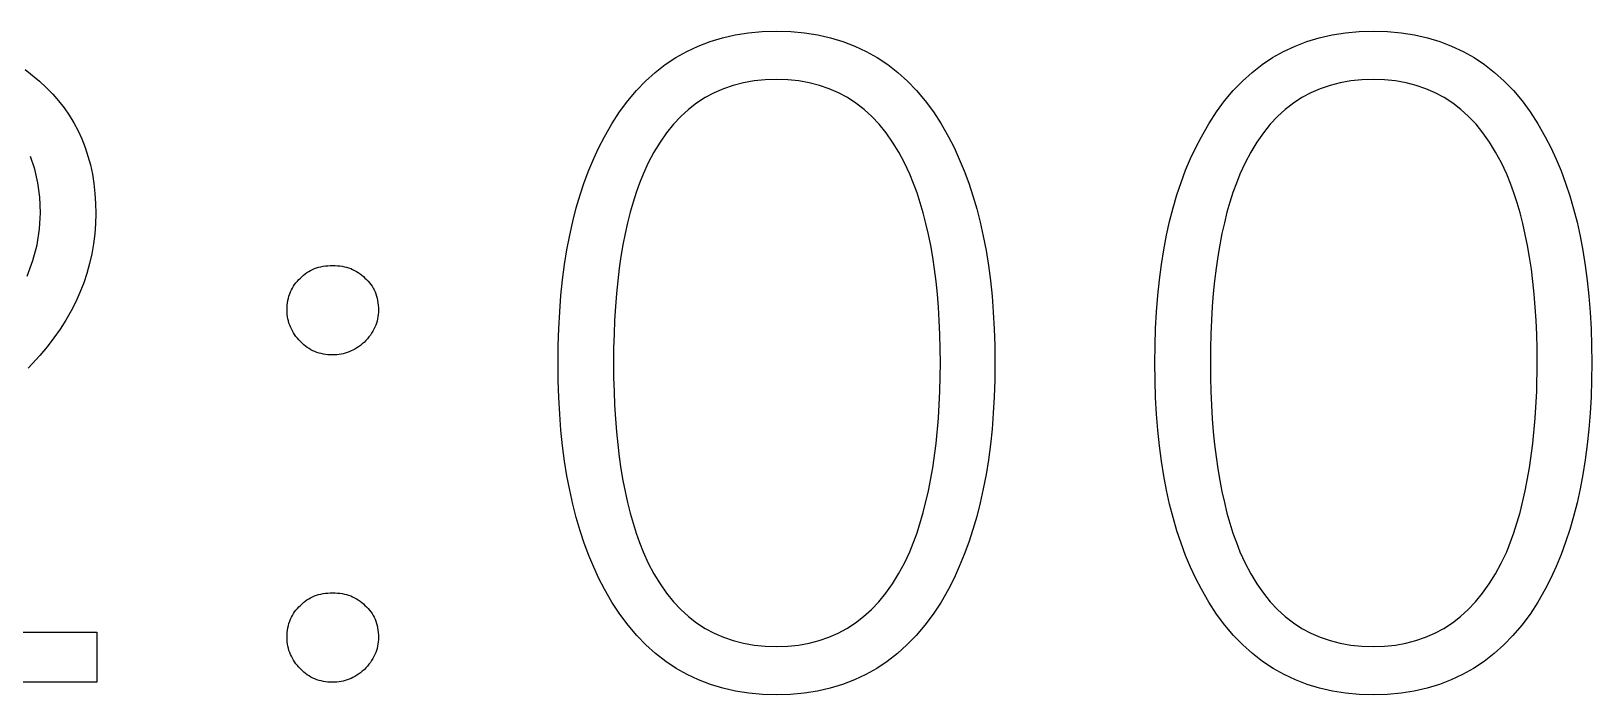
# Model space of a CAD drawing. Extents: x -100 to 100, y -100 to 100.
# Drawn here: x -42.26 to -34.26, y -62.15 to -58.75 of the extents above; entities that cross this region are included whole.
import ezdxf

# ---------------------------------------------------------------- set-up
doc = ezdxf.new("R2010")
doc.units = 0
doc.header["$MEASUREMENT"] = 0
doc.layers.get('0').update_dxf_attribs({"linetype": 'CONTINUOUS'})

msp = doc.modelspace()

# ---------------------------------------------------------------- linework, layer by layer
for points in [[(-38.440618, -58.749063), (-38.367849, -58.751172), (-38.367849, -58.751172), (-38.297444, -58.757515), (-38.297444, -58.757515), (-38.229407, -58.768086), (-38.229407, -58.768086), (-38.163728, -58.782881), (-38.163728, -58.782881), (-38.100417, -58.801909), (-38.100417, -58.801909), (-38.039475, -58.825161), (-38.039475, -58.825161), (-37.980891, -58.852642), (-37.980891, -58.852642), (-37.924678, -58.884351), (-37.924678, -58.884351), (-37.870825, -58.920288), (-37.870825, -58.920288), (-37.819341, -58.960454), (-37.819341, -58.960454), (-37.77022, -59.004844), (-37.77022, -59.004844), (-37.723459, -59.053462), (-37.723459, -59.053462), (-37.67907, -59.106313), (-37.67907, -59.106313), (-37.637041, -59.163389), (-37.637041, -59.163389), (-37.597378, -59.224688), (-37.597378, -59.224688), (-37.560078, -59.29022), (-37.560078, -59.29022), (-37.531201, -59.346343), (-37.531201, -59.346343), (-37.504189, -59.404658), (-37.504189, -59.404658), (-37.479036, -59.465156), (-37.479036, -59.465156), (-37.45575, -59.527837), (-37.45575, -59.527837), (-37.434324, -59.592705), (-37.434324, -59.592705), (-37.414758, -59.659761), (-37.414758, -59.659761), (-37.397061, -59.729004), (-37.397061, -59.729004), (-37.381223, -59.80043), (-37.381223, -59.80043), (-37.367253, -59.874038), (-37.367253, -59.874038), (-37.355144, -59.949834), (-37.355144, -59.949834), (-37.344895, -60.027817), (-37.344895, -60.027817), (-37.336514, -60.107983), (-37.336514, -60.107983), (-37.32999, -60.190337), (-37.32999, -60.190337), (-37.325334, -60.274878), (-37.325334, -60.274878), (-37.322539, -60.361602), (-37.322539, -60.361602), (-37.321609, -60.450508), (-37.321609, -60.450508), (-37.322539, -60.538345), (-37.322539, -60.538345), (-37.325334, -60.624136), (-37.325334, -60.624136), (-37.32999, -60.707891), (-37.32999, -60.707891), (-37.336514, -60.789595), (-37.336514, -60.789595), (-37.344895, -60.869263), (-37.344895, -60.869263), (-37.355144, -60.946885), (-37.355144, -60.946885), (-37.367253, -61.022466), (-37.367253, -61.022466), (-37.381223, -61.096006), (-37.381223, -61.096006), (-37.397061, -61.1675), (-37.397061, -61.1675), (-37.414758, -61.236953), (-37.414758, -61.236953), (-37.434324, -61.30437), (-37.434324, -61.30437), (-37.45575, -61.369736), (-37.45575, -61.369736), (-37.479036, -61.433062), (-37.479036, -61.433062), (-37.504189, -61.494346), (-37.504189, -61.494346), (-37.531201, -61.553589), (-37.531201, -61.553589), (-37.560078, -61.610786), (-37.560078, -61.610786), (-37.597913, -61.676323), (-37.597913, -61.676323), (-37.638047, -61.737627), (-37.638047, -61.737627), (-37.680466, -61.794702), (-37.680466, -61.794702), (-37.725181, -61.847554), (-37.725181, -61.847554), (-37.77219, -61.896172), (-37.77219, -61.896172), (-37.821489, -61.940566), (-37.821489, -61.940566), (-37.873086, -61.980732), (-37.873086, -61.980732), (-37.926973, -62.016665), (-37.926973, -62.016665), (-37.983152, -62.048374), (-37.983152, -62.048374), (-38.041626, -62.075859), (-38.041626, -62.075859), (-38.102393, -62.099111), (-38.102393, -62.099111), (-38.165449, -62.118135), (-38.165449, -62.118135), (-38.230803, -62.132935), (-38.230803, -62.132935), (-38.298447, -62.143506), (-38.298447, -62.143506), (-38.368386, -62.149844), (-38.368386, -62.149844), (-38.440618, -62.151963), (-38.440618, -62.151963), (-38.512849, -62.149844), (-38.512849, -62.149844), (-38.582788, -62.143506), (-38.582788, -62.143506), (-38.650435, -62.132935), (-38.650435, -62.132935), (-38.715786, -62.118135), (-38.715786, -62.118135), (-38.778845, -62.099111), (-38.778845, -62.099111), (-38.839612, -62.075859), (-38.839612, -62.075859), (-38.898083, -62.048374), (-38.898083, -62.048374), (-38.954263, -62.016665), (-38.954263, -62.016665), (-39.008152, -61.980732), (-39.008152, -61.980732), (-39.059744, -61.940566), (-39.059744, -61.940566), (-39.109043, -61.896172), (-39.109043, -61.896172), (-39.15605, -61.847554), (-39.15605, -61.847554), (-39.200764, -61.794702), (-39.200764, -61.794702), (-39.243188, -61.737627), (-39.243188, -61.737627), (-39.283313, -61.676323), (-39.283313, -61.676323), (-39.321147, -61.610786), (-39.321147, -61.610786), (-39.350029, -61.555205), (-39.350029, -61.555205), (-39.377046, -61.497358), (-39.377046, -61.497358), (-39.402195, -61.437251), (-39.402195, -61.437251), (-39.425486, -61.374897), (-39.425486, -61.374897), (-39.446912, -61.310278), (-39.446912, -61.310278), (-39.466475, -61.243403), (-39.466475, -61.243403), (-39.484172, -61.174268), (-39.484172, -61.174268), (-39.50001, -61.102881), (-39.50001, -61.102881), (-39.513982, -61.029238), (-39.513982, -61.029238), (-39.526094, -60.953335), (-39.526094, -60.953335), (-39.536343, -60.875176), (-39.536343, -60.875176), (-39.544724, -60.794756), (-39.544724, -60.794756), (-39.551243, -60.71208), (-39.551243, -60.71208), (-39.555903, -60.627148), (-39.555903, -60.627148), (-39.558696, -60.539956), (-39.558696, -60.539956), (-39.559629, -60.450508), (-39.559629, -60.450508), (-39.558696, -60.360522), (-39.558696, -60.360522), (-39.555903, -60.272871), (-39.555903, -60.272871), (-39.551243, -60.187539), (-39.551243, -60.187539), (-39.544724, -60.104546), (-39.544724, -60.104546), (-39.536343, -60.023872), (-39.536343, -60.023872), (-39.526094, -59.945537), (-39.526094, -59.945537), (-39.513982, -59.869526), (-39.513982, -59.869526), (-39.50001, -59.79584), (-39.50001, -59.79584), (-39.484172, -59.724487), (-39.484172, -59.724487), (-39.466475, -59.655464), (-39.466475, -59.655464), (-39.446912, -59.58877), (-39.446912, -59.58877), (-39.425486, -59.524399), (-39.425486, -59.524399), (-39.402195, -59.462363), (-39.402195, -59.462363), (-39.377046, -59.402651), (-39.377046, -59.402651), (-39.350029, -59.345273), (-39.350029, -59.345273), (-39.321147, -59.29022), (-39.321147, -59.29022), (-39.28385, -59.224688), (-39.28385, -59.224688), (-39.244187, -59.163389), (-39.244187, -59.163389), (-39.202158, -59.106313), (-39.202158, -59.106313), (-39.157766, -59.053462), (-39.157766, -59.053462), (-39.111011, -59.004844), (-39.111011, -59.004844), (-39.06189, -58.960454), (-39.06189, -58.960454), (-39.010403, -58.920288), (-39.010403, -58.920288), (-38.956553, -58.884351), (-38.956553, -58.884351), (-38.900334, -58.852642), (-38.900334, -58.852642), (-38.841755, -58.825161), (-38.841755, -58.825161), (-38.780813, -58.801909), (-38.780813, -58.801909), (-38.7175, -58.782881), (-38.7175, -58.782881), (-38.651829, -58.768086), (-38.651829, -58.768086), (-38.583789, -58.757515), (-38.583789, -58.757515), (-38.513384, -58.751172), (-38.513384, -58.751172), (-38.440618, -58.749063)], [(-35.383518, -58.749063), (-35.31075, -58.751172), (-35.31075, -58.751172), (-35.240344, -58.757515), (-35.240344, -58.757515), (-35.172307, -58.768086), (-35.172307, -58.768086), (-35.106628, -58.782881), (-35.106628, -58.782881), (-35.043318, -58.801909), (-35.043318, -58.801909), (-34.982373, -58.825161), (-34.982373, -58.825161), (-34.923792, -58.852642), (-34.923792, -58.852642), (-34.867578, -58.884351), (-34.867578, -58.884351), (-34.813726, -58.920288), (-34.813726, -58.920288), (-34.762241, -58.960454), (-34.762241, -58.960454), (-34.71312, -59.004844), (-34.71312, -59.004844), (-34.66636, -59.053462), (-34.66636, -59.053462), (-34.621968, -59.106313), (-34.621968, -59.106313), (-34.579939, -59.163389), (-34.579939, -59.163389), (-34.540276, -59.224688), (-34.540276, -59.224688), (-34.502979, -59.29022), (-34.502979, -59.29022), (-34.474102, -59.346343), (-34.474102, -59.346343), (-34.447085, -59.404658), (-34.447085, -59.404658), (-34.421936, -59.465156), (-34.421936, -59.465156), (-34.39865, -59.527837), (-34.39865, -59.527837), (-34.377222, -59.592705), (-34.377222, -59.592705), (-34.357659, -59.659761), (-34.357659, -59.659761), (-34.339961, -59.729004), (-34.339961, -59.729004), (-34.324124, -59.80043), (-34.324124, -59.80043), (-34.310154, -59.874038), (-34.310154, -59.874038), (-34.298044, -59.949834), (-34.298044, -59.949834), (-34.287795, -60.027817), (-34.287795, -60.027817), (-34.279414, -60.107983), (-34.279414, -60.107983), (-34.272891, -60.190337), (-34.272891, -60.190337), (-34.268235, -60.274878), (-34.268235, -60.274878), (-34.265439, -60.361602), (-34.265439, -60.361602), (-34.264509, -60.450508), (-34.264509, -60.450508), (-34.265439, -60.538345), (-34.265439, -60.538345), (-34.268235, -60.624136), (-34.268235, -60.624136), (-34.272891, -60.707891), (-34.272891, -60.707891), (-34.279414, -60.789595), (-34.279414, -60.789595), (-34.287795, -60.869263), (-34.287795, -60.869263), (-34.298044, -60.946885), (-34.298044, -60.946885), (-34.310154, -61.022466), (-34.310154, -61.022466), (-34.324124, -61.096006), (-34.324124, -61.096006), (-34.339961, -61.1675), (-34.339961, -61.1675), (-34.357659, -61.236953), (-34.357659, -61.236953), (-34.377222, -61.30437), (-34.377222, -61.30437), (-34.39865, -61.369736), (-34.39865, -61.369736), (-34.421936, -61.433062), (-34.421936, -61.433062), (-34.447085, -61.494346), (-34.447085, -61.494346), (-34.474102, -61.553589), (-34.474102, -61.553589), (-34.502979, -61.610786), (-34.502979, -61.610786), (-34.540813, -61.676323), (-34.540813, -61.676323), (-34.580945, -61.737627), (-34.580945, -61.737627), (-34.623367, -61.794702), (-34.623367, -61.794702), (-34.668081, -61.847554), (-34.668081, -61.847554), (-34.71509, -61.896172), (-34.71509, -61.896172), (-34.76439, -61.940566), (-34.76439, -61.940566), (-34.815986, -61.980732), (-34.815986, -61.980732), (-34.869873, -62.016665), (-34.869873, -62.016665), (-34.926052, -62.048374), (-34.926052, -62.048374), (-34.984526, -62.075859), (-34.984526, -62.075859), (-35.045293, -62.099111), (-35.045293, -62.099111), (-35.10835, -62.118135), (-35.10835, -62.118135), (-35.173704, -62.132935), (-35.173704, -62.132935), (-35.241348, -62.143506), (-35.241348, -62.143506), (-35.311287, -62.149844), (-35.311287, -62.149844), (-35.383518, -62.151963), (-35.383518, -62.151963), (-35.45575, -62.149844), (-35.45575, -62.149844), (-35.525686, -62.143506), (-35.525686, -62.143506), (-35.593335, -62.132935), (-35.593335, -62.132935), (-35.658687, -62.118135), (-35.658687, -62.118135), (-35.721746, -62.099111), (-35.721746, -62.099111), (-35.782512, -62.075859), (-35.782512, -62.075859), (-35.840984, -62.048374), (-35.840984, -62.048374), (-35.897161, -62.016665), (-35.897161, -62.016665), (-35.951047, -61.980732), (-35.951047, -61.980732), (-36.002644, -61.940566), (-36.002644, -61.940566), (-36.051943, -61.896172), (-36.051943, -61.896172), (-36.09895, -61.847554), (-36.09895, -61.847554), (-36.143665, -61.794702), (-36.143665, -61.794702), (-36.186084, -61.737627), (-36.186084, -61.737627), (-36.226213, -61.676323), (-36.226213, -61.676323), (-36.264048, -61.610786), (-36.264048, -61.610786), (-36.29293, -61.555205), (-36.29293, -61.555205), (-36.319941, -61.497358), (-36.319941, -61.497358), (-36.345095, -61.437251), (-36.345095, -61.437251), (-36.368384, -61.374897), (-36.368384, -61.374897), (-36.38981, -61.310278), (-36.38981, -61.310278), (-36.409375, -61.243403), (-36.409375, -61.243403), (-36.427073, -61.174268), (-36.427073, -61.174268), (-36.44291, -61.102881), (-36.44291, -61.102881), (-36.456882, -61.029238), (-36.456882, -61.029238), (-36.468994, -60.953335), (-36.468994, -60.953335), (-36.479238, -60.875176), (-36.479238, -60.875176), (-36.487625, -60.794756), (-36.487625, -60.794756), (-36.494143, -60.71208), (-36.494143, -60.71208), (-36.498804, -60.627148), (-36.498804, -60.627148), (-36.501597, -60.539956), (-36.501597, -60.539956), (-36.502529, -60.450508), (-36.502529, -60.450508), (-36.501597, -60.360522), (-36.501597, -60.360522), (-36.498804, -60.272871), (-36.498804, -60.272871), (-36.494143, -60.187539), (-36.494143, -60.187539), (-36.487625, -60.104546), (-36.487625, -60.104546), (-36.479238, -60.023872), (-36.479238, -60.023872), (-36.468994, -59.945537), (-36.468994, -59.945537), (-36.456882, -59.869526), (-36.456882, -59.869526), (-36.44291, -59.79584), (-36.44291, -59.79584), (-36.427073, -59.724487), (-36.427073, -59.724487), (-36.409375, -59.655464), (-36.409375, -59.655464), (-36.38981, -59.58877), (-36.38981, -59.58877), (-36.368384, -59.524399), (-36.368384, -59.524399), (-36.345095, -59.462363), (-36.345095, -59.462363), (-36.319941, -59.402651), (-36.319941, -59.402651), (-36.29293, -59.345273), (-36.29293, -59.345273), (-36.264048, -59.29022), (-36.264048, -59.29022), (-36.22675, -59.224688), (-36.22675, -59.224688), (-36.187087, -59.163389), (-36.187087, -59.163389), (-36.145059, -59.106313), (-36.145059, -59.106313), (-36.100667, -59.053462), (-36.100667, -59.053462), (-36.053911, -59.004844), (-36.053911, -59.004844), (-36.00479, -58.960454), (-36.00479, -58.960454), (-35.953301, -58.920288), (-35.953301, -58.920288), (-35.899448, -58.884351), (-35.899448, -58.884351), (-35.843235, -58.852642), (-35.843235, -58.852642), (-35.784653, -58.825161), (-35.784653, -58.825161), (-35.723713, -58.801909), (-35.723713, -58.801909), (-35.6604, -58.782881), (-35.6604, -58.782881), (-35.594729, -58.768086), (-35.594729, -58.768086), (-35.526689, -58.757515), (-35.526689, -58.757515), (-35.456284, -58.751172), (-35.456284, -58.751172), (-35.383518, -58.749063)], [(-42.289492, -58.945688), (-42.215898, -59.005879), (-42.215898, -59.005879), (-42.180913, -59.038091), (-42.180913, -59.038091), (-42.148179, -59.071665), (-42.148179, -59.071665), (-42.117705, -59.106597), (-42.117705, -59.106597), (-42.089492, -59.142891), (-42.089492, -59.142891), (-42.063535, -59.180547), (-42.063535, -59.180547), (-42.039834, -59.219565), (-42.039834, -59.219565), (-42.018394, -59.259946), (-42.018394, -59.259946), (-41.999204, -59.301685), (-41.999204, -59.301685), (-41.98228, -59.34479), (-41.98228, -59.34479), (-41.967607, -59.389253), (-41.967607, -59.389253), (-41.95519, -59.435083), (-41.95519, -59.435083), (-41.945034, -59.482266), (-41.945034, -59.482266), (-41.937134, -59.530815), (-41.937134, -59.530815), (-41.931489, -59.580723), (-41.931489, -59.580723), (-41.92811, -59.631997), (-41.92811, -59.631997), (-41.926982, -59.684629), (-41.926982, -59.684629), (-41.928252, -59.737085), (-41.928252, -59.737085), (-41.932065, -59.788965), (-41.932065, -59.788965), (-41.938423, -59.840269), (-41.938423, -59.840269), (-41.947329, -59.891006), (-41.947329, -59.891006), (-41.958774, -59.941167), (-41.958774, -59.941167), (-41.972769, -59.990752), (-41.972769, -59.990752), (-41.989302, -60.039766), (-41.989302, -60.039766), (-42.008379, -60.088208), (-42.008379, -60.088208), (-42.03, -60.136074), (-42.03, -60.136074), (-42.05417, -60.183364), (-42.05417, -60.183364), (-42.080874, -60.230088), (-42.080874, -60.230088), (-42.110132, -60.27623), (-42.110132, -60.27623), (-42.141929, -60.321807), (-42.141929, -60.321807), (-42.176274, -60.366812), (-42.176274, -60.366812), (-42.213159, -60.411235), (-42.213159, -60.411235), (-42.252588, -60.455093), (-42.252588, -60.455093), (-42.274053, -60.477017)], [(-38.440618, -58.996709), (-38.49918, -58.998608), (-38.49918, -58.998608), (-38.55563, -59.004307), (-38.55563, -59.004307), (-38.609963, -59.013799), (-38.609963, -59.013799), (-38.662185, -59.02709), (-38.662185, -59.02709), (-38.71229, -59.044185), (-38.71229, -59.044185), (-38.760283, -59.065068), (-38.760283, -59.065068), (-38.806162, -59.089756), (-38.806162, -59.089756), (-38.849927, -59.118242), (-38.849927, -59.118242), (-38.891577, -59.150522), (-38.891577, -59.150522), (-38.931113, -59.186602), (-38.931113, -59.186602), (-38.968538, -59.226479), (-38.968538, -59.226479), (-39.003845, -59.270156), (-39.003845, -59.270156), (-39.037041, -59.317632), (-39.037041, -59.317632), (-39.068125, -59.368901), (-39.068125, -59.368901), (-39.097092, -59.42397), (-39.097092, -59.42397), (-39.123948, -59.482837), (-39.123948, -59.482837), (-39.142273, -59.52854), (-39.142273, -59.52854), (-39.159417, -59.576211), (-39.159417, -59.576211), (-39.175381, -59.625854), (-39.175381, -59.625854), (-39.190159, -59.677461), (-39.190159, -59.677461), (-39.203755, -59.731045), (-39.203755, -59.731045), (-39.216169, -59.786602), (-39.216169, -59.786602), (-39.227405, -59.844121), (-39.227405, -59.844121), (-39.237451, -59.903613), (-39.237451, -59.903613), (-39.246321, -59.965078), (-39.246321, -59.965078), (-39.254006, -60.028516), (-39.254006, -60.028516), (-39.26051, -60.093921), (-39.26051, -60.093921), (-39.26583, -60.161294), (-39.26583, -60.161294), (-39.269968, -60.230645), (-39.269968, -60.230645), (-39.272922, -60.301963), (-39.272922, -60.301963), (-39.274697, -60.375249), (-39.274697, -60.375249), (-39.275288, -60.450508), (-39.275288, -60.450508), (-39.274697, -60.524692), (-39.274697, -60.524692), (-39.272922, -60.597051), (-39.272922, -60.597051), (-39.269968, -60.667578), (-39.269968, -60.667578), (-39.26583, -60.736284), (-39.26583, -60.736284), (-39.26051, -60.803154), (-39.26051, -60.803154), (-39.254006, -60.868203), (-39.254006, -60.868203), (-39.246321, -60.931426), (-39.246321, -60.931426), (-39.237451, -60.992817), (-39.237451, -60.992817), (-39.227405, -61.052388), (-39.227405, -61.052388), (-39.216169, -61.110122), (-39.216169, -61.110122), (-39.203755, -61.166035), (-39.203755, -61.166035), (-39.190159, -61.220117), (-39.190159, -61.220117), (-39.175381, -61.272373), (-39.175381, -61.272373), (-39.159417, -61.322803), (-39.159417, -61.322803), (-39.142273, -61.371406), (-39.142273, -61.371406), (-39.123948, -61.418179), (-39.123948, -61.418179), (-39.097092, -61.477046), (-39.097092, -61.477046), (-39.068125, -61.532114), (-39.068125, -61.532114), (-39.037041, -61.583384), (-39.037041, -61.583384), (-39.003845, -61.630859), (-39.003845, -61.630859), (-38.968538, -61.674536), (-38.968538, -61.674536), (-38.931113, -61.714409), (-38.931113, -61.714409), (-38.891577, -61.750493), (-38.891577, -61.750493), (-38.849927, -61.782773), (-38.849927, -61.782773), (-38.806162, -61.81126), (-38.806162, -61.81126), (-38.760283, -61.835942), (-38.760283, -61.835942), (-38.71229, -61.856836), (-38.71229, -61.856836), (-38.662185, -61.873926), (-38.662185, -61.873926), (-38.609963, -61.887222), (-38.609963, -61.887222), (-38.55563, -61.896714), (-38.55563, -61.896714), (-38.49918, -61.902412), (-38.49918, -61.902412), (-38.440618, -61.904312), (-38.440618, -61.904312), (-38.38313, -61.902412), (-38.38313, -61.902412), (-38.327612, -61.896714), (-38.327612, -61.896714), (-38.274065, -61.887222), (-38.274065, -61.887222), (-38.222488, -61.873926), (-38.222488, -61.873926), (-38.172881, -61.856836), (-38.172881, -61.856836), (-38.125247, -61.835942), (-38.125247, -61.835942), (-38.079583, -61.81126), (-38.079583, -61.81126), (-38.035889, -61.782773), (-38.035889, -61.782773), (-37.994165, -61.750493), (-37.994165, -61.750493), (-37.954417, -61.714409), (-37.954417, -61.714409), (-37.916633, -61.674536), (-37.916633, -61.674536), (-37.880823, -61.630859), (-37.880823, -61.630859), (-37.846982, -61.583384), (-37.846982, -61.583384), (-37.815112, -61.532114), (-37.815112, -61.532114), (-37.785217, -61.477046), (-37.785217, -61.477046), (-37.757288, -61.418179), (-37.757288, -61.418179), (-37.72074, -61.320796), (-37.72074, -61.320796), (-37.689067, -61.216675), (-37.689067, -61.216675), (-37.662263, -61.10582), (-37.662263, -61.10582), (-37.640337, -60.988228), (-37.640337, -60.988228), (-37.623284, -60.863901), (-37.623284, -60.863901), (-37.611104, -60.732837), (-37.611104, -60.732837), (-37.603796, -60.595044), (-37.603796, -60.595044), (-37.60136, -60.450508), (-37.60136, -60.450508), (-37.601965, -60.376328), (-37.601965, -60.376328), (-37.603796, -60.30397), (-37.603796, -60.30397), (-37.606838, -60.233442), (-37.606838, -60.233442), (-37.611104, -60.164736), (-37.611104, -60.164736), (-37.616584, -60.097861), (-37.616584, -60.097861), (-37.623284, -60.032813), (-37.623284, -60.032813), (-37.631204, -59.969595), (-37.631204, -59.969595), (-37.640337, -59.908198), (-37.640337, -59.908198), (-37.650693, -59.848638), (-37.650693, -59.848638), (-37.662263, -59.790898), (-37.662263, -59.790898), (-37.675056, -59.734985), (-37.675056, -59.734985), (-37.689067, -59.680903), (-37.689067, -59.680903), (-37.704292, -59.628643), (-37.704292, -59.628643), (-37.72074, -59.578218), (-37.72074, -59.578218), (-37.738406, -59.529614), (-37.738406, -59.529614), (-37.757288, -59.482837), (-37.757288, -59.482837), (-37.78468, -59.42397), (-37.78468, -59.42397), (-37.814114, -59.368901), (-37.814114, -59.368901), (-37.845588, -59.317632), (-37.845588, -59.317632), (-37.879106, -59.270156), (-37.879106, -59.270156), (-37.914668, -59.226479), (-37.914668, -59.226479), (-37.952266, -59.186602), (-37.952266, -59.186602), (-37.991912, -59.150522), (-37.991912, -59.150522), (-38.033596, -59.118242), (-38.033596, -59.118242), (-38.077329, -59.089756), (-38.077329, -59.089756), (-38.123098, -59.065068), (-38.123098, -59.065068), (-38.170911, -59.044185), (-38.170911, -59.044185), (-38.220771, -59.02709), (-38.220771, -59.02709), (-38.272668, -59.013799), (-38.272668, -59.013799), (-38.326609, -59.004307), (-38.326609, -59.004307), (-38.382593, -58.998608), (-38.382593, -58.998608), (-38.440618, -58.996709)], [(-35.383518, -58.996709), (-35.44208, -58.998608), (-35.44208, -58.998608), (-35.49853, -59.004307), (-35.49853, -59.004307), (-35.552864, -59.013799), (-35.552864, -59.013799), (-35.605083, -59.02709), (-35.605083, -59.02709), (-35.65519, -59.044185), (-35.65519, -59.044185), (-35.703181, -59.065068), (-35.703181, -59.065068), (-35.749063, -59.089756), (-35.749063, -59.089756), (-35.792827, -59.118242), (-35.792827, -59.118242), (-35.834478, -59.150522), (-35.834478, -59.150522), (-35.874014, -59.186602), (-35.874014, -59.186602), (-35.911438, -59.226479), (-35.911438, -59.226479), (-35.946746, -59.270156), (-35.946746, -59.270156), (-35.979941, -59.317632), (-35.979941, -59.317632), (-36.011025, -59.368901), (-36.011025, -59.368901), (-36.039993, -59.42397), (-36.039993, -59.42397), (-36.066848, -59.482837), (-36.066848, -59.482837), (-36.085173, -59.52854), (-36.085173, -59.52854), (-36.102317, -59.576211), (-36.102317, -59.576211), (-36.118281, -59.625854), (-36.118281, -59.625854), (-36.133059, -59.677461), (-36.133059, -59.677461), (-36.146655, -59.731045), (-36.146655, -59.731045), (-36.159067, -59.786602), (-36.159067, -59.786602), (-36.170303, -59.844121), (-36.170303, -59.844121), (-36.180352, -59.903613), (-36.180352, -59.903613), (-36.189221, -59.965078), (-36.189221, -59.965078), (-36.196907, -60.028516), (-36.196907, -60.028516), (-36.203406, -60.093921), (-36.203406, -60.093921), (-36.20873, -60.161294), (-36.20873, -60.161294), (-36.212869, -60.230645), (-36.212869, -60.230645), (-36.215823, -60.301963), (-36.215823, -60.301963), (-36.217595, -60.375249), (-36.217595, -60.375249), (-36.218188, -60.450508), (-36.218188, -60.450508), (-36.217595, -60.524692), (-36.217595, -60.524692), (-36.215823, -60.597051), (-36.215823, -60.597051), (-36.212869, -60.667578), (-36.212869, -60.667578), (-36.20873, -60.736284), (-36.20873, -60.736284), (-36.203406, -60.803154), (-36.203406, -60.803154), (-36.196907, -60.868203), (-36.196907, -60.868203), (-36.189221, -60.931426), (-36.189221, -60.931426), (-36.180352, -60.992817), (-36.180352, -60.992817), (-36.170303, -61.052388), (-36.170303, -61.052388), (-36.159067, -61.110122), (-36.159067, -61.110122), (-36.146655, -61.166035), (-36.146655, -61.166035), (-36.133059, -61.220117), (-36.133059, -61.220117), (-36.118281, -61.272373), (-36.118281, -61.272373), (-36.102317, -61.322803), (-36.102317, -61.322803), (-36.085173, -61.371406), (-36.085173, -61.371406), (-36.066848, -61.418179), (-36.066848, -61.418179), (-36.039993, -61.477046), (-36.039993, -61.477046), (-36.011025, -61.532114), (-36.011025, -61.532114), (-35.979941, -61.583384), (-35.979941, -61.583384), (-35.946746, -61.630859), (-35.946746, -61.630859), (-35.911438, -61.674536), (-35.911438, -61.674536), (-35.874014, -61.714409), (-35.874014, -61.714409), (-35.834478, -61.750493), (-35.834478, -61.750493), (-35.792827, -61.782773), (-35.792827, -61.782773), (-35.749063, -61.81126), (-35.749063, -61.81126), (-35.703181, -61.835942), (-35.703181, -61.835942), (-35.65519, -61.856836), (-35.65519, -61.856836), (-35.605083, -61.873926), (-35.605083, -61.873926), (-35.552864, -61.887222), (-35.552864, -61.887222), (-35.49853, -61.896714), (-35.49853, -61.896714), (-35.44208, -61.902412), (-35.44208, -61.902412), (-35.383518, -61.904312), (-35.383518, -61.904312), (-35.32603, -61.902412), (-35.32603, -61.902412), (-35.270513, -61.896714), (-35.270513, -61.896714), (-35.216965, -61.887222), (-35.216965, -61.887222), (-35.165388, -61.873926), (-35.165388, -61.873926), (-35.115781, -61.856836), (-35.115781, -61.856836), (-35.068147, -61.835942), (-35.068147, -61.835942), (-35.022483, -61.81126), (-35.022483, -61.81126), (-34.978789, -61.782773), (-34.978789, -61.782773), (-34.937065, -61.750493), (-34.937065, -61.750493), (-34.897317, -61.714409), (-34.897317, -61.714409), (-34.859534, -61.674536), (-34.859534, -61.674536), (-34.823723, -61.630859), (-34.823723, -61.630859), (-34.789883, -61.583384), (-34.789883, -61.583384), (-34.758013, -61.532114), (-34.758013, -61.532114), (-34.728118, -61.477046), (-34.728118, -61.477046), (-34.700188, -61.418179), (-34.700188, -61.418179), (-34.66364, -61.320796), (-34.66364, -61.320796), (-34.631968, -61.216675), (-34.631968, -61.216675), (-34.605164, -61.10582), (-34.605164, -61.10582), (-34.583237, -60.988228), (-34.583237, -60.988228), (-34.566182, -60.863901), (-34.566182, -60.863901), (-34.554004, -60.732837), (-34.554004, -60.732837), (-34.546697, -60.595044), (-34.546697, -60.595044), (-34.54426, -60.450508), (-34.54426, -60.450508), (-34.544866, -60.376328), (-34.544866, -60.376328), (-34.546697, -60.30397), (-34.546697, -60.30397), (-34.549739, -60.233442), (-34.549739, -60.233442), (-34.554004, -60.164736), (-34.554004, -60.164736), (-34.559485, -60.097861), (-34.559485, -60.097861), (-34.566182, -60.032813), (-34.566182, -60.032813), (-34.574102, -59.969595), (-34.574102, -59.969595), (-34.583237, -59.908198), (-34.583237, -59.908198), (-34.593594, -59.848638), (-34.593594, -59.848638), (-34.605164, -59.790898), (-34.605164, -59.790898), (-34.617957, -59.734985), (-34.617957, -59.734985), (-34.631968, -59.680903), (-34.631968, -59.680903), (-34.647192, -59.628643), (-34.647192, -59.628643), (-34.66364, -59.578218), (-34.66364, -59.578218), (-34.681306, -59.529614), (-34.681306, -59.529614), (-34.700188, -59.482837), (-34.700188, -59.482837), (-34.727581, -59.42397), (-34.727581, -59.42397), (-34.757014, -59.368901), (-34.757014, -59.368901), (-34.788489, -59.317632), (-34.788489, -59.317632), (-34.822007, -59.270156), (-34.822007, -59.270156), (-34.857563, -59.226479), (-34.857563, -59.226479), (-34.895166, -59.186602), (-34.895166, -59.186602), (-34.934812, -59.150522), (-34.934812, -59.150522), (-34.976497, -59.118242), (-34.976497, -59.118242), (-35.020229, -59.089756), (-35.020229, -59.089756), (-35.065999, -59.065068), (-35.065999, -59.065068), (-35.113811, -59.044185), (-35.113811, -59.044185), (-35.163667, -59.02709), (-35.163667, -59.02709), (-35.215569, -59.013799), (-35.215569, -59.013799), (-35.269509, -59.004307), (-35.269509, -59.004307), (-35.325493, -58.998608), (-35.325493, -58.998608), (-35.383518, -58.996709)], [(-42.278955, -60.004512), (-42.24936, -59.925327), (-42.24936, -59.925327), (-42.228223, -59.844854), (-42.228223, -59.844854), (-42.215537, -59.763091), (-42.215537, -59.763091), (-42.211309, -59.680039), (-42.211309, -59.680039), (-42.214463, -59.600933), (-42.214463, -59.600933), (-42.223921, -59.526406), (-42.223921, -59.526406), (-42.239688, -59.45647), (-42.239688, -59.45647), (-42.261758, -59.391118)], [(-40.713489, -59.95062), (-40.701021, -59.950869), (-40.701021, -59.950869), (-40.688838, -59.951621), (-40.688838, -59.951621), (-40.676943, -59.952876), (-40.676943, -59.952876), (-40.665337, -59.954634), (-40.665337, -59.954634), (-40.654014, -59.95689), (-40.654014, -59.95689), (-40.642981, -59.959648), (-40.642981, -59.959648), (-40.632234, -59.96291), (-40.632234, -59.96291), (-40.621768, -59.96667), (-40.621768, -59.96667), (-40.611594, -59.970933), (-40.611594, -59.970933), (-40.601704, -59.975698), (-40.601704, -59.975698), (-40.592104, -59.980967), (-40.592104, -59.980967), (-40.582788, -59.986738), (-40.582788, -59.986738), (-40.573757, -59.993008), (-40.573757, -59.993008), (-40.565015, -59.99978), (-40.565015, -59.99978), (-40.556558, -60.007056), (-40.556558, -60.007056), (-40.548389, -60.014829), (-40.548389, -60.014829), (-40.540059, -60.022456), (-40.540059, -60.022456), (-40.532266, -60.030449), (-40.532266, -60.030449), (-40.525012, -60.038799), (-40.525012, -60.038799), (-40.518291, -60.047505), (-40.518291, -60.047505), (-40.512112, -60.056567), (-40.512112, -60.056567), (-40.506472, -60.065991), (-40.506472, -60.065991), (-40.501365, -60.075771), (-40.501365, -60.075771), (-40.496797, -60.085913), (-40.496797, -60.085913), (-40.492766, -60.096411), (-40.492766, -60.096411), (-40.489272, -60.107271), (-40.489272, -60.107271), (-40.486316, -60.118481), (-40.486316, -60.118481), (-40.483899, -60.130054), (-40.483899, -60.130054), (-40.482019, -60.141987), (-40.482019, -60.141987), (-40.480674, -60.154277), (-40.480674, -60.154277), (-40.479868, -60.166924), (-40.479868, -60.166924), (-40.4796, -60.179932), (-40.4796, -60.179932), (-40.479883, -60.191323), (-40.479883, -60.191323), (-40.480745, -60.202573), (-40.480745, -60.202573), (-40.482178, -60.213682), (-40.482178, -60.213682), (-40.484187, -60.224644), (-40.484187, -60.224644), (-40.486765, -60.235469), (-40.486765, -60.235469), (-40.489919, -60.246143), (-40.489919, -60.246143), (-40.493645, -60.256675), (-40.493645, -60.256675), (-40.497944, -60.267065), (-40.497944, -60.267065), (-40.502817, -60.277314), (-40.502817, -60.277314), (-40.508262, -60.287417), (-40.508262, -60.287417), (-40.514282, -60.297378), (-40.514282, -60.297378), (-40.520876, -60.307192), (-40.520876, -60.307192), (-40.52804, -60.31687), (-40.52804, -60.31687), (-40.535781, -60.326396), (-40.535781, -60.326396), (-40.544092, -60.335786), (-40.544092, -60.335786), (-40.552979, -60.345029), (-40.552979, -60.345029), (-40.562205, -60.352803), (-40.562205, -60.352803), (-40.571538, -60.360078), (-40.571538, -60.360078), (-40.580981, -60.366846), (-40.580981, -60.366846), (-40.590527, -60.373115), (-40.590527, -60.373115), (-40.600186, -60.378887), (-40.600186, -60.378887), (-40.609944, -60.38415), (-40.609944, -60.38415), (-40.619817, -60.388916), (-40.619817, -60.388916), (-40.629797, -60.393179), (-40.629797, -60.393179), (-40.63988, -60.396943), (-40.63988, -60.396943), (-40.650073, -60.400205), (-40.650073, -60.400205), (-40.660374, -60.402959), (-40.660374, -60.402959), (-40.670781, -60.405215), (-40.670781, -60.405215), (-40.681299, -60.406973), (-40.681299, -60.406973), (-40.691919, -60.408228), (-40.691919, -60.408228), (-40.702651, -60.408979), (-40.702651, -60.408979), (-40.713489, -60.409229), (-40.713489, -60.409229), (-40.725957, -60.40896), (-40.725957, -60.40896), (-40.73814, -60.408154), (-40.73814, -60.408154), (-40.750034, -60.406812), (-40.750034, -60.406812), (-40.761643, -60.404932), (-40.761643, -60.404932), (-40.772964, -60.402515), (-40.772964, -60.402515), (-40.784001, -60.399556), (-40.784001, -60.399556), (-40.794749, -60.396064), (-40.794749, -60.396064), (-40.80521, -60.392031), (-40.80521, -60.392031), (-40.815386, -60.387461), (-40.815386, -60.387461), (-40.825278, -60.382358), (-40.825278, -60.382358), (-40.834878, -60.376714), (-40.834878, -60.376714), (-40.844194, -60.370532), (-40.844194, -60.370532), (-40.85322, -60.363818), (-40.85322, -60.363818), (-40.861965, -60.356563), (-40.861965, -60.356563), (-40.87042, -60.34877), (-40.87042, -60.34877), (-40.878591, -60.340439), (-40.878591, -60.340439), (-40.886919, -60.331753), (-40.886919, -60.331753), (-40.894709, -60.322886), (-40.894709, -60.322886), (-40.901965, -60.313838), (-40.901965, -60.313838), (-40.908684, -60.304614), (-40.908684, -60.304614), (-40.914863, -60.295205), (-40.914863, -60.295205), (-40.920508, -60.285625), (-40.920508, -60.285625), (-40.925615, -60.275859), (-40.925615, -60.275859), (-40.930181, -60.265918), (-40.930181, -60.265918), (-40.934211, -60.255796), (-40.934211, -60.255796), (-40.937708, -60.245493), (-40.937708, -60.245493), (-40.940662, -60.235015), (-40.940662, -60.235015), (-40.943079, -60.22436), (-40.943079, -60.22436), (-40.944961, -60.213521), (-40.944961, -60.213521), (-40.946304, -60.2025), (-40.946304, -60.2025), (-40.947109, -60.191309), (-40.947109, -60.191309), (-40.947378, -60.179932), (-40.947378, -60.179932), (-40.947109, -60.166924), (-40.947109, -60.166924), (-40.946304, -60.154277), (-40.946304, -60.154277), (-40.944961, -60.141987), (-40.944961, -60.141987), (-40.943079, -60.130054), (-40.943079, -60.130054), (-40.940662, -60.118481), (-40.940662, -60.118481), (-40.937708, -60.107271), (-40.937708, -60.107271), (-40.934211, -60.096411), (-40.934211, -60.096411), (-40.930181, -60.085913), (-40.930181, -60.085913), (-40.925615, -60.075771), (-40.925615, -60.075771), (-40.920508, -60.065991), (-40.920508, -60.065991), (-40.914863, -60.056567), (-40.914863, -60.056567), (-40.908684, -60.047505), (-40.908684, -60.047505), (-40.901965, -60.038799), (-40.901965, -60.038799), (-40.894709, -60.030449), (-40.894709, -60.030449), (-40.886919, -60.022456), (-40.886919, -60.022456), (-40.878591, -60.014829), (-40.878591, -60.014829), (-40.870957, -60.007056), (-40.870957, -60.007056), (-40.862971, -59.99978), (-40.862971, -59.99978), (-40.854622, -59.993008), (-40.854622, -59.993008), (-40.845916, -59.986738), (-40.845916, -59.986738), (-40.836853, -59.980967), (-40.836853, -59.980967), (-40.827427, -59.975698), (-40.827427, -59.975698), (-40.817644, -59.970933), (-40.817644, -59.970933), (-40.807507, -59.96667), (-40.807507, -59.96667), (-40.797007, -59.96291), (-40.797007, -59.96291), (-40.78615, -59.959648), (-40.78615, -59.959648), (-40.774937, -59.95689), (-40.774937, -59.95689), (-40.763364, -59.954634), (-40.763364, -59.954634), (-40.751431, -59.952876), (-40.751431, -59.952876), (-40.739141, -59.951621), (-40.739141, -59.951621), (-40.726494, -59.950869), (-40.726494, -59.950869), (-40.713489, -59.95062)], [(-40.713489, -61.629141), (-40.701021, -61.629395), (-40.701021, -61.629395), (-40.688838, -61.630146), (-40.688838, -61.630146), (-40.676943, -61.631396), (-40.676943, -61.631396), (-40.665337, -61.633149), (-40.665337, -61.633149), (-40.654014, -61.63541), (-40.654014, -61.63541), (-40.642981, -61.638169), (-40.642981, -61.638169), (-40.632234, -61.641431), (-40.632234, -61.641431), (-40.621768, -61.64519), (-40.621768, -61.64519), (-40.611594, -61.649453), (-40.611594, -61.649453), (-40.601704, -61.654219), (-40.601704, -61.654219), (-40.592104, -61.659487), (-40.592104, -61.659487), (-40.582788, -61.665254), (-40.582788, -61.665254), (-40.573757, -61.671523), (-40.573757, -61.671523), (-40.565015, -61.678296), (-40.565015, -61.678296), (-40.556558, -61.685566), (-40.556558, -61.685566), (-40.548389, -61.69334), (-40.548389, -61.69334), (-40.540059, -61.700972), (-40.540059, -61.700972), (-40.532266, -61.70896), (-40.532266, -61.70896), (-40.525012, -61.71731), (-40.525012, -61.71731), (-40.518291, -61.726021), (-40.518291, -61.726021), (-40.512112, -61.735083), (-40.512112, -61.735083), (-40.506472, -61.744502), (-40.506472, -61.744502), (-40.501365, -61.754287), (-40.501365, -61.754287), (-40.496797, -61.764429), (-40.496797, -61.764429), (-40.492766, -61.774927), (-40.492766, -61.774927), (-40.489272, -61.785781), (-40.489272, -61.785781), (-40.486316, -61.796992), (-40.486316, -61.796992), (-40.483899, -61.808569), (-40.483899, -61.808569), (-40.482019, -61.820498), (-40.482019, -61.820498), (-40.480674, -61.832783), (-40.480674, -61.832783), (-40.479868, -61.845435), (-40.479868, -61.845435), (-40.4796, -61.858442), (-40.4796, -61.858442), (-40.479883, -61.869834), (-40.479883, -61.869834), (-40.480745, -61.881084), (-40.480745, -61.881084), (-40.482178, -61.892192), (-40.482178, -61.892192), (-40.484187, -61.903154), (-40.484187, -61.903154), (-40.486765, -61.913979), (-40.486765, -61.913979), (-40.489919, -61.924653), (-40.489919, -61.924653), (-40.493645, -61.93519), (-40.493645, -61.93519), (-40.497944, -61.945581), (-40.497944, -61.945581), (-40.502817, -61.95583), (-40.502817, -61.95583), (-40.508262, -61.965933), (-40.508262, -61.965933), (-40.514282, -61.975894), (-40.514282, -61.975894), (-40.520876, -61.985708), (-40.520876, -61.985708), (-40.52804, -61.995386), (-40.52804, -61.995386), (-40.535781, -62.004912), (-40.535781, -62.004912), (-40.544092, -62.014297), (-40.544092, -62.014297), (-40.552979, -62.02354), (-40.552979, -62.02354), (-40.562205, -62.031318), (-40.562205, -62.031318), (-40.571538, -62.038589), (-40.571538, -62.038589), (-40.580981, -62.045361), (-40.580981, -62.045361), (-40.590527, -62.051631), (-40.590527, -62.051631), (-40.600186, -62.057402), (-40.600186, -62.057402), (-40.609944, -62.062671), (-40.609944, -62.062671), (-40.619817, -62.067437), (-40.619817, -62.067437), (-40.629797, -62.071699), (-40.629797, -62.071699), (-40.63988, -62.075464), (-40.63988, -62.075464), (-40.650073, -62.078721), (-40.650073, -62.078721), (-40.660374, -62.081479), (-40.660374, -62.081479), (-40.670781, -62.083735), (-40.670781, -62.083735), (-40.681299, -62.085493), (-40.681299, -62.085493), (-40.691919, -62.086748), (-40.691919, -62.086748), (-40.702651, -62.0875), (-40.702651, -62.0875), (-40.713489, -62.087749), (-40.713489, -62.087749), (-40.725957, -62.08748), (-40.725957, -62.08748), (-40.73814, -62.086675), (-40.73814, -62.086675), (-40.750034, -62.085332), (-40.750034, -62.085332), (-40.761643, -62.083447), (-40.761643, -62.083447), (-40.772964, -62.08103), (-40.772964, -62.08103), (-40.784001, -62.078076), (-40.784001, -62.078076), (-40.794749, -62.074585), (-40.794749, -62.074585), (-40.80521, -62.070552), (-40.80521, -62.070552), (-40.815386, -62.065986), (-40.815386, -62.065986), (-40.825278, -62.060879), (-40.825278, -62.060879), (-40.834878, -62.055239), (-40.834878, -62.055239), (-40.844194, -62.049053), (-40.844194, -62.049053), (-40.85322, -62.042339), (-40.85322, -62.042339), (-40.861965, -62.035083), (-40.861965, -62.035083), (-40.87042, -62.02729), (-40.87042, -62.02729), (-40.878591, -62.01896), (-40.878591, -62.01896), (-40.886919, -62.010269), (-40.886919, -62.010269), (-40.894709, -62.001401), (-40.894709, -62.001401), (-40.901965, -61.992358), (-40.901965, -61.992358), (-40.908684, -61.98313), (-40.908684, -61.98313), (-40.914863, -61.973726), (-40.914863, -61.973726), (-40.920508, -61.964141), (-40.920508, -61.964141), (-40.925615, -61.954375), (-40.925615, -61.954375), (-40.930181, -61.944434), (-40.930181, -61.944434), (-40.934211, -61.934312), (-40.934211, -61.934312), (-40.937708, -61.924009), (-40.937708, -61.924009), (-40.940662, -61.913525), (-40.940662, -61.913525), (-40.943079, -61.902871), (-40.943079, -61.902871), (-40.944961, -61.892031), (-40.944961, -61.892031), (-40.946304, -61.881016), (-40.946304, -61.881016), (-40.947109, -61.869814), (-40.947109, -61.869814), (-40.947378, -61.858442), (-40.947378, -61.858442), (-40.947109, -61.845435), (-40.947109, -61.845435), (-40.946304, -61.832783), (-40.946304, -61.832783), (-40.944961, -61.820498), (-40.944961, -61.820498), (-40.943079, -61.808569), (-40.943079, -61.808569), (-40.940662, -61.796992), (-40.940662, -61.796992), (-40.937708, -61.785781), (-40.937708, -61.785781), (-40.934211, -61.774927), (-40.934211, -61.774927), (-40.930181, -61.764429), (-40.930181, -61.764429), (-40.925615, -61.754287), (-40.925615, -61.754287), (-40.920508, -61.744502), (-40.920508, -61.744502), (-40.914863, -61.735083), (-40.914863, -61.735083), (-40.908684, -61.726021), (-40.908684, -61.726021), (-40.901965, -61.71731), (-40.901965, -61.71731), (-40.894709, -61.70896), (-40.894709, -61.70896), (-40.886919, -61.700972), (-40.886919, -61.700972), (-40.878591, -61.69334), (-40.878591, -61.69334), (-40.870957, -61.685566), (-40.870957, -61.685566), (-40.862971, -61.678296), (-40.862971, -61.678296), (-40.854622, -61.671523), (-40.854622, -61.671523), (-40.845916, -61.665254), (-40.845916, -61.665254), (-40.836853, -61.659487), (-40.836853, -61.659487), (-40.827427, -61.654219), (-40.827427, -61.654219), (-40.817644, -61.649453), (-40.817644, -61.649453), (-40.807507, -61.64519), (-40.807507, -61.64519), (-40.797007, -61.641431), (-40.797007, -61.641431), (-40.78615, -61.638169), (-40.78615, -61.638169), (-40.774937, -61.63541), (-40.774937, -61.63541), (-40.763364, -61.633149), (-40.763364, -61.633149), (-40.751431, -61.631396), (-40.751431, -61.631396), (-40.739141, -61.630146), (-40.739141, -61.630146), (-40.726494, -61.629395), (-40.726494, -61.629395), (-40.713489, -61.629141)], [(-43.706387, -61.830933), (-41.922393, -61.830933), (-41.922393, -61.830933), (-41.922393, -62.087749), (-41.922393, -62.087749), (-44.050342, -62.087749)]]:
    msp.add_lwpolyline(points)

doc.saveas('drawing.dxf')
